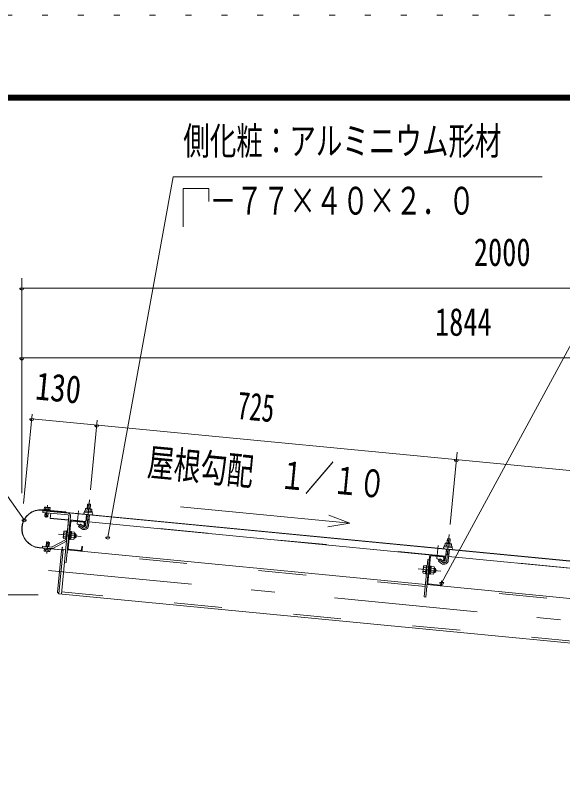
# Model space of a CAD drawing. Units: millimetres, scale not verified. Extents: x -25863 to 25873, y -10500 to 10500.
# Drawn here: x 16020 to 18765, y 6662 to 10500 of the extents above; entities that cross this region are included whole.
import ezdxf
from ezdxf.enums import TextEntityAlignment as Align

# ---------------------------------------------------------------- set-up
doc = ezdxf.new("R2010")
doc.units = ezdxf.units.MM
doc.header["$LTSCALE"] = 60
for name, pattern in [('USER2', [10, 4, -6]), ('USER3', [24, 12, -5, 2, -5]), ('USER4', [3, 0.5, -2.5])]:
    doc.linetypes.add(name, pattern=pattern)
for name, color, linetype, lineweight in [('0-6_2-02BOLD', 7, 'Continuous', 18), ('0-7_2-12HIDDEN', 3, 'USER2', 18), ('0-8_2-22CENTER', 3, 'USER3', 18), ('0-9_2-42THIN', 4, 'Continuous', 18), ('0-A_2-52DIM', 3, 'Continuous', 18), ('0-C_F-F1PAPER', 5, 'Continuous', 18), ('0-D_F-E_J_ADD', 5, 'USER4', 18)]:
    doc.layers.add(name, color=color, linetype=linetype, lineweight=lineweight)
doc.styles.add('ＭＳ ゴシック', font='')
doc.styles.get('ＭＳ ゴシック').set_extended_font_data('MS Gothic')

msp = doc.modelspace()

# ---------------------------------------------------------------- linework, layer by layer
at = {"layer": '0-6_2-02BOLD'}
for p, q in [((16165.4, 8032.84), (16164.57, 8024.14)), ((16171.75, 8023.45), (16172.59, 8032.15)), ((16186.12, 8022.08), (16186.95, 8030.78)), ((16379.47, 8025.11), (16378.25, 8012.36)), ((16382.32, 8048.23), (16397.25, 8046.8)), ((16394.4, 8010.81), (16395.63, 8023.56)), ((20080.39, 7641.83), (16156.79, 8019.63)), ((16168.15, 7988.64), (16183.08, 7987.21)), ((16170.62, 8014.65), (16170.97, 8018.26)), ((16185.9, 8016.82), (16185.56, 8013.21)), ((16197.99, 8012.01), (16198.35, 8015.62)), ((16198.22, 8014.38), (20080.27, 7640.58)), ((16288.33, 7990.26), (16250.6, 7598.44)), ((16288.32, 7990.25), (16277.27, 7875.47)), ((16377.4, 7997.13), (16372.11, 7942.23)), ((16387.04, 7940.79), (16392.33, 7995.69)), ((16283.93, 7944.59), (16291.89, 7943.83)), ((16297.51, 7960.37), (16284.66, 7826.98)), ((16373.92, 7961.05), (16294.29, 7968.71)), ((16360.6, 7958.31), (16301.87, 7963.97)), ((16368.18, 7953.56), (16366.55, 7936.64)), ((16389.74, 7968.85), (16374.81, 7970.29)), ((18178.08, 7787.32), (16388.85, 7959.61)), ((16274.92, 7871.94), (16204.84, 7834.38)), ((16274.15, 7884.74), (16262.2, 7885.9)), ((16264, 7904.57), (16275.95, 7903.42)), ((16294.48, 7887.19), (16299.94, 7891.69)), ((16300.42, 7896.66), (16294.96, 7892.17)), ((16313.48, 7880.96), (16299.04, 7882.35)), ((16300.84, 7901.02), (16315.28, 7899.64)), ((16320.13, 7879.7), (16322.04, 7899.6)), ((16138.55, 7830.25), (16251.03, 7819.43)), ((16251.15, 7820.67), (16138.67, 7831.5)), ((16208.62, 7827.32), (16276.13, 7863.51)), ((18182.4, 7838.64), (18183.63, 7851.39)), ((18199.79, 7849.83), (18198.56, 7837.08)), ((16172.54, 7822.95), (16171.72, 7814.26)), ((16186.08, 7812.89), (16186.91, 7821.58)), ((16279.91, 7819.4), (18076.11, 7646.45)), ((16288.26, 7822.62), (16346.99, 7816.96)), ((18106.03, 7790.24), (18164.75, 7784.58)), ((18176.27, 7768.5), (18181.55, 7823.4)), ((18193.9, 7795.13), (18178.97, 7796.57)), ((18196.48, 7821.97), (18191.2, 7767.06)), ((18088.09, 7770.87), (18096.05, 7770.1)), ((18088.82, 7653.26), (18101.66, 7786.64)), ((19982.23, 7613.6), (18193.01, 7785.89)), ((18068.16, 7730.85), (18080.11, 7729.7)), ((18098.64, 7713.46), (18104.1, 7717.96)), ((18104.57, 7722.94), (18099.12, 7718.44)), ((18119.43, 7725.91), (18104.99, 7727.3)), ((18105.89, 7736.64), (18120.34, 7735.25)), ((18126.2, 7725.88), (18124.28, 7705.98)), ((18078.31, 7711.02), (18066.36, 7712.17)), ((18097.08, 7697.29), (18093.09, 7697.67)), ((18102.22, 7698.56), (18097.24, 7699.04)), ((18103.19, 7708.62), (18117.64, 7707.24)), ((18084.07, 7645.68), (19880.26, 7472.73)), ((18151.14, 7643.24), (18092.42, 7648.89))]:
    msp.add_line(p, q, dxfattribs=at)
for points in [[(16156.9, 8020.87), (16273.12, 8009.68), (16273, 8008.44)], [(16165.4, 8032.84), (16167.69, 8033.89), (16192.08, 8031.56), (16194.14, 8030.1), (16193.31, 8021.4)], [(16370.16, 8013.15), (16371.39, 8025.89), (16373.68, 8026.93), (16401.67, 8024.23), (16403.71, 8022.78), (16402.49, 8010.03)], [(16395.14, 8024.86), (16397.25, 8046.8), (16396.12, 8048.16), (16383.68, 8049.36), (16382.32, 8048.23), (16380.21, 8026.31)], [(16284.6, 8003.67), (16158.18, 8015.84), (16157.41, 8007.88), (16283.83, 7995.71)], [(16184.8, 8005.24), (16183.08, 7987.21), (16180.36, 7984.96), (16170.4, 7985.92), (16168.15, 7988.64), (16169.86, 8006.68)], [(16286.22, 7968.36), (16194.64, 7977.17), (16197.23, 8004.05)], [(16296.29, 7989.49), (16273.92, 7757.19), (16265.96, 7757.96)], [(16361.77, 7937.51), (16345.9, 7948.83), (16337.19, 7936.62), (16353.06, 7925.3)], [(16366.55, 7936.64), (16362.57, 7937.02), (16364.2, 7953.94)], [(16276.85, 7912.76), (16264.9, 7913.92), (16262.88, 7911.08), (16259.86, 7879.73), (16261.3, 7876.56), (16273.25, 7875.41)], [(16276.99, 7872.55), (16273.02, 7872.93), (16277.09, 7915.24), (16281.07, 7914.86)], [(16288.94, 7871.4), (16292.92, 7871.02), (16297, 7913.32), (16293.02, 7913.7)], [(16296.83, 7911.58), (16301.81, 7911.1), (16298.07, 7872.28), (16293.09, 7872.75)], [(16298.14, 7873.01), (16312.58, 7871.62), (16314.6, 7874.45), (16317.62, 7905.81), (16316.18, 7908.97), (16301.74, 7910.36)], [(16317.07, 7900.08), (16322.04, 7899.6), (16325.42, 7895.51), (16324.22, 7883.07), (16320.13, 7879.7), (16315.16, 7880.18)], [(18184.36, 7852.58), (18186.47, 7874.51), (18201.41, 7873.08), (18199.29, 7851.14)], [(18186.47, 7874.51), (18187.84, 7875.64), (18200.28, 7874.44), (18201.41, 7873.08)], [(16202, 7833.81), (16156.15, 7838.22), (16155.38, 7830.25), (16201.23, 7825.84)], [(16188.49, 7835.11), (16190.51, 7856.4), (16175.59, 7857.82), (16173.55, 7836.55)], [(16175.59, 7857.82), (16178.31, 7860.07), (16188.26, 7859.12), (16190.51, 7856.4)], [(16255.12, 7822.8), (16256.2, 7834), (16254.96, 7834.11), (16253.88, 7822.91)], [(16351.36, 7820.56), (16352.98, 7837.48), (16356.97, 7837.1), (16355.34, 7820.18)], [(18206.64, 7836.31), (18207.87, 7849.06), (18205.82, 7850.52), (18177.83, 7853.21), (18175.54, 7852.17), (18174.32, 7839.42)], [(16194.1, 7820.9), (16193.27, 7812.2), (16190.96, 7811.15), (16166.58, 7813.48), (16164.53, 7814.94), (16165.35, 7823.64)], [(16259.51, 7821.37), (16251.33, 7814.62), (16231.41, 7607.82), (16238.16, 7599.64), (20041.07, 7233.46)], [(16238.16, 7599.64), (16259.51, 7821.37), (16271.95, 7820.17)], [(18097.68, 7787.02), (18078.08, 7583.47), (18070.12, 7584.23), (18088.09, 7770.87)], [(18165.93, 7763.79), (18150.05, 7775.11), (18141.34, 7762.9), (18157.22, 7751.58)], [(18168.35, 7780.22), (18166.72, 7763.3), (18170.71, 7762.91), (18172.34, 7779.83)], [(18081.01, 7739.04), (18069.05, 7740.19), (18067.03, 7737.36), (18064.01, 7706), (18065.45, 7702.84), (18077.41, 7701.68)], [(18081.15, 7698.82), (18077.17, 7699.21), (18081.24, 7741.51), (18085.23, 7741.13)], [(18097.08, 7697.29), (18101.16, 7739.59), (18097.17, 7739.98)], [(18100.98, 7737.85), (18105.96, 7737.37), (18102.22, 7698.56)], [(18120.34, 7735.25), (18121.78, 7732.08), (18118.76, 7700.73), (18116.74, 7697.89), (18102.3, 7699.29)], [(18119.31, 7706.45), (18124.28, 7705.98), (18128.38, 7709.35), (18129.58, 7721.79), (18126.2, 7725.88), (18121.23, 7726.36)], [(18159.49, 7646.45), (18161.12, 7663.37), (18157.13, 7663.75), (18155.51, 7646.84)]]:
    msp.add_lwpolyline(points, dxfattribs=at)
for points in [[(16194.5, 8021.29), (16194.11, 8017.3), (16163, 8020.27), (16163.38, 8024.25)], [(16366.03, 8009.53), (16366.42, 8013.5), (16406.23, 8009.67), (16405.85, 8005.69)], [(18170.57, 7839.78), (18210.39, 7835.94), (18210, 7831.96), (18170.19, 7835.8)], [(16195.66, 7824.77), (16195.28, 7820.79), (16164.17, 7823.75), (16164.55, 7827.73)]]:
    msp.add_lwpolyline(points, close=True, dxfattribs=at)
for centre, radius, start, end in [((16147.73, 7925.56), 95.75, 84.49997, 264.49997), ((16168.56, 8027.98), 5.79, 46.00594, 84.55217), ((16177.87, 8011.54), 21.27, 64.72084, 104.38129), ((16190.11, 8025.93), 5.79, 84.55217, 123.0836), ((16374.86, 8019.6), 7.19, 50.11574, 110.11574), ((16385.09, 7998.84), 26.87, 66.91203, 102.08795), ((16399.11, 8017.26), 7.19, 58.88425, 118.88425), ((16147.73, 7925.56), 94.5, 84.49997, 264.49997), ((16283.35, 7990.73), 5, 354.49998, 84.49997), ((16283.35, 7990.73), 13, 354.49998, 84.49997), ((16368.04, 8004.31), 5, 84.4998, 264.4998), ((16402.88, 8000.95), 5, 264.50061, 84.50061), ((16301.49, 7959.98), 8, 84.4973, 174.4973), ((16301.49, 7959.98), 4, 84.4973, 174.4973), ((16360.22, 7954.32), 4, 354.5092, 84.50122), ((16360.22, 7954.32), 8, 354.50143, 84.50122), ((16269.87, 7908.72), 7.19, 174.49905, 215.22588), ((16365.58, 7942.85), 21.56, 234.5, 354.5), ((16365.58, 7942.85), 6.57, 234.5, 354.5), ((16267.18, 7880.7), 7.19, 133.77223, 174.49905), ((16287.39, 7892.9), 26.15, 153.47365, 195.52446), ((16272.79, 7875.9), 4.5, 298.20261, 313.75566), ((16307.61, 7876.81), 7.19, 354.49905, 35.22588), ((16290.09, 7892.64), 26.15, 333.47365, 15.52446), ((16310.31, 7904.83), 7.19, 313.77223, 354.49905), ((16202.48, 7838.78), 5, 264.49997, 298.18448), ((18172.2, 7830.59), 5, 84.4998, 264.4998), ((18179.01, 7845.87), 7.19, 50.11574, 110.11574), ((18189.25, 7825.12), 26.87, 66.91203, 102.08795), ((18203.26, 7843.54), 7.19, 58.88425, 118.88425), ((18207.04, 7827.23), 5, 264.50061, 84.50061), ((16168.56, 7819.11), 5.79, 264.55217, 303.0836), ((16180.8, 7833.5), 21.27, 244.72084, 284.38129), ((16190.1, 7817.05), 5.79, 226.00594, 264.55217), ((16202.48, 7838.78), 13, 264.49997, 298.1879), ((16251.39, 7823.15), 3.75, 264.49997, 354.49997), ((16251.39, 7823.15), 2.5, 264.49997, 354.49997), ((16288.64, 7826.6), 8, 174.4973, 264.48845), ((16288.64, 7826.6), 4, 174.4973, 264.48845), ((16347.37, 7820.94), 8, 264.49953, 354.50208), ((16347.37, 7820.94), 4, 264.49953, 354.5092), ((18105.64, 7786.26), 8, 84.4973, 174.4973), ((18105.64, 7786.26), 4, 84.4973, 174.4973), ((18169.73, 7769.13), 21.56, 234.5, 354.5), ((18164.37, 7780.6), 4, 354.5092, 84.50122), ((18164.37, 7780.6), 8, 354.50143, 84.50122), ((18169.73, 7769.13), 6.57, 234.5, 354.5), ((18091.55, 7719.17), 26.15, 153.47365, 195.52446), ((18074.03, 7735), 7.19, 174.49905, 215.22588), ((18094.24, 7718.91), 26.15, 333.47365, 15.52446), ((18114.46, 7731.11), 7.19, 313.77223, 354.49905), ((18071.33, 7706.98), 7.19, 133.77223, 174.49905), ((18111.77, 7703.08), 7.19, 354.49905, 35.22588), ((18092.8, 7652.87), 8, 174.4973, 264.48845), ((18092.8, 7652.87), 4, 174.4973, 264.48845), ((18151.53, 7647.22), 8, 264.49953, 354.50208), ((18151.53, 7647.22), 4, 264.49953, 354.5092)]:
    msp.add_arc(centre, radius, start, end, dxfattribs=at)
at = {"layer": '0-7_2-12HIDDEN'}
for p, q in [((16286.33, 7969.6), (16194.76, 7978.42)), ((16374.04, 7962.29), (16294.41, 7969.95)), ((18178.19, 7788.57), (16388.97, 7960.85)), ((18075.1, 7636), (16278.9, 7808.95)), ((19982.35, 7614.85), (18193.13, 7787.13)), ((20042.07, 7243.91), (16251.61, 7608.89)), ((19879.25, 7462.27), (18083.06, 7635.23))]:
    msp.add_line(p, q, dxfattribs=at)
at = {"layer": '0-8_2-22CENTER'}
for p, q in [((16391.98, 8070.31), (16379.58, 7941.51)), ((16175.08, 7982.7), (16180.91, 8043.16)), ((16330.04, 7948.69), (16336.41, 8014.89)), ((16357.42, 7931.41), (16333.5, 7948.46)), ((16236.48, 7897.8), (16349.7, 7886.89)), ((18183.73, 7767.78), (18196.13, 7896.58)), ((16183.58, 7862.33), (16177.76, 7801.88)), ((18134.19, 7774.97), (18140.56, 7841.16)), ((18137.66, 7774.74), (18161.57, 7757.68)), ((16186.62, 7716.49), (20051.74, 7344.33)), ((18153.86, 7713.17), (18040.64, 7724.08))]:
    msp.add_line(p, q, dxfattribs=at)
for centre in [(16365.58, 7942.85), (18169.73, 7769.13)]:
    msp.add_arc(centre, 14.06, 234.5, 354.5, dxfattribs=at)
at = {"layer": '0-9_2-42THIN'}
for p, q in [((16383.68, 8049.36), (16381.45, 8026.19)), ((16393.9, 8024.98), (16396.13, 8048.16)), ((16171.86, 8006.49), (16169.95, 7986.46)), ((16172.97, 8018.07), (16172.62, 8014.45)), ((16180.9, 7985.41), (16182.81, 8005.43)), ((16183.57, 8013.4), (16183.92, 8017.01)), ((16378.64, 7997.01), (16376.06, 7970.17)), ((16376.06, 7970.17), (16374.37, 7965.64)), ((16315.4, 7882.67), (16322.86, 7881.95)), ((16324.3, 7896.88), (16316.83, 7897.6)), ((18187.84, 7875.64), (18185.61, 7852.46)), ((18198.05, 7851.26), (18200.28, 7874.44)), ((16175.55, 7836.35), (16177.76, 7859.63)), ((16188.71, 7858.58), (16186.49, 7835.3)), ((18128.45, 7723.15), (18120.99, 7723.87)), ((18119.55, 7708.94), (18127.01, 7708.22))]:
    msp.add_line(p, q, dxfattribs=at)
for points in [[(16389.3, 7964.2), (16388.5, 7968.97), (16391.08, 7995.81)], [(18178.52, 7791.92), (18180.21, 7796.44), (18182.8, 7823.28)], [(18195.24, 7822.09), (18192.65, 7795.25), (18193.45, 7790.48)]]:
    msp.add_lwpolyline(points, dxfattribs=at)
at = {"layer": '0-A_2-52DIM'}
for p, q in [((19262.04, 9689.93), (18158.17, 7656.37)), ((16990.83, 9566.98), (16990.83, 9631.37)), ((16052.05, 9182.47), (16052.05, 8103.74)), ((16062.05, 9132.46), (16042.05, 9132.46)), ((21052.04, 9132.46), (16052.05, 9132.46)), ((16062.05, 8782.47), (16042.05, 8782.47)), ((16052.05, 8782.47), (21052.04, 8782.47)), ((16061.2, 8051.99), (16104.42, 8500.9)), ((16112.13, 8477.09), (16092.13, 8477.09)), ((16102.13, 8477.09), (20036.43, 8098.25)), ((16396.77, 8120.08), (16430.41, 8469.51)), ((16438.12, 8445.7), (16418.12, 8445.7)), ((18200.92, 7946.36), (18235.87, 8309.3)), ((18242.28, 8271.97), (18222.28, 8271.97)), ((17697.79, 7954.21), (16848.21, 8036.01)), ((16074, 7970.46), (16054, 7970.46)), ((16493.5, 7884.25), (16473.5, 7884.25)), ((18168.17, 7656.37), (18148.17, 7656.37)), ((16133.67, 7594.92), (14574.55, 7594.92))]:
    msp.add_line(p, q, dxfattribs=at)
for points in [[(16483.5, 7884.25), (16812.05, 9689.93), (18662.05, 9689.93)], [(16990.83, 9631.37), (16862.05, 9631.37), (16862.05, 9439.93)], [(16064, 7970.46), (15412.04, 8894.93), (12812.05, 8894.93)], [(17592.42, 7993.61), (17697.79, 7954.21), (17586.83, 7935.64)]]:
    msp.add_lwpolyline(points, dxfattribs=at)
for centre in [(16052.05, 9132.46), (16052.05, 8782.47), (16102.13, 8477.09), (16428.12, 8445.7), (18232.28, 8271.97), (16064, 7970.46), (16483.5, 7884.25), (18158.17, 7656.37)]:
    msp.add_arc(centre, 10, 180, 0, dxfattribs=at)
at = {"layer": '0-C_F-F1PAPER'}
for points in [[(25373.46, -10000), (-3326.54, -10000), (-3326.54, 10100), (25373.46, 10100)], [(25370.95, -9997.5), (25370.95, 10097.5), (-3324.04, 10097.5), (-3324.04, -9997.5)], [(25368.46, -9995), (25368.46, 10095), (-3321.54, 10095), (-3321.54, -9995)], [(25365.96, -9992.5), (-3319.04, -9992.5), (-3319.04, 10092.5), (25365.96, 10092.5)], [(25363.46, -9990), (25363.46, 10090), (-3316.54, 10090), (-3316.54, -9990)], [(25360.96, -9987.5), (-3314.04, -9987.5), (-3314.04, 10087.5), (25360.96, 10087.5)], [(25358.45, -9985), (25358.45, 10085), (-3311.54, 10085), (-3311.54, -9985)], [(25355.96, -9982.5), (-3309.04, -9982.5), (-3309.04, 10082.5), (25355.96, 10082.5)], [(25353.46, -9980), (-3306.54, -9980), (-3306.54, 10080), (25353.46, 10080)], [(25350.96, -9977.5), (-3304.04, -9977.5), (-3304.04, 10077.5), (25350.96, 10077.5)], [(25348.46, -9975), (25348.46, 10075), (-3301.54, 10075), (-3301.54, -9975)]]:
    msp.add_lwpolyline(points, close=True, dxfattribs=at)
at = {"layer": '0-D_F-E_J_ADD'}
msp.add_lwpolyline([(25873.46, -10500), (-3826.54, -10500), (-3826.54, 10500), (25873.46, 10500)], close=True, dxfattribs=at)

# ---------------------------------------------------------------- texts
at = {"layer": '0-A_2-52DIM', "color": 7, "style": 'ＭＳ ゴシック'}
for s, width, p in [('側化粧：アルミニウム形材', 0.7, (16862.05, 9758.93)), ('\u3000－７７×４０×２．０', 0.7, (16862.05, 9458.93)), ('2000', 0.75, (18319.55, 9201.46)), ('1844', 0.75, (18124.55, 8851.46))]:
    msp.add_text(s, height=139.3, dxfattribs=dict(at, width=width)).set_placement(p, align=Align.BOTTOM_LEFT)
for s, width, p in [('130', 0.8, (16111.9, 8532.9)), ('725', 0.65, (17124.09, 8435.44)), ('屋根勾配\u3000１／１０', 0.7, (16673.8, 8151.14))]:
    msp.add_text(s, height=139.3, rotation=354.5, dxfattribs=dict(at, width=width)).set_placement(p, align=Align.BOTTOM_LEFT)

doc.saveas('drawing.dxf')
